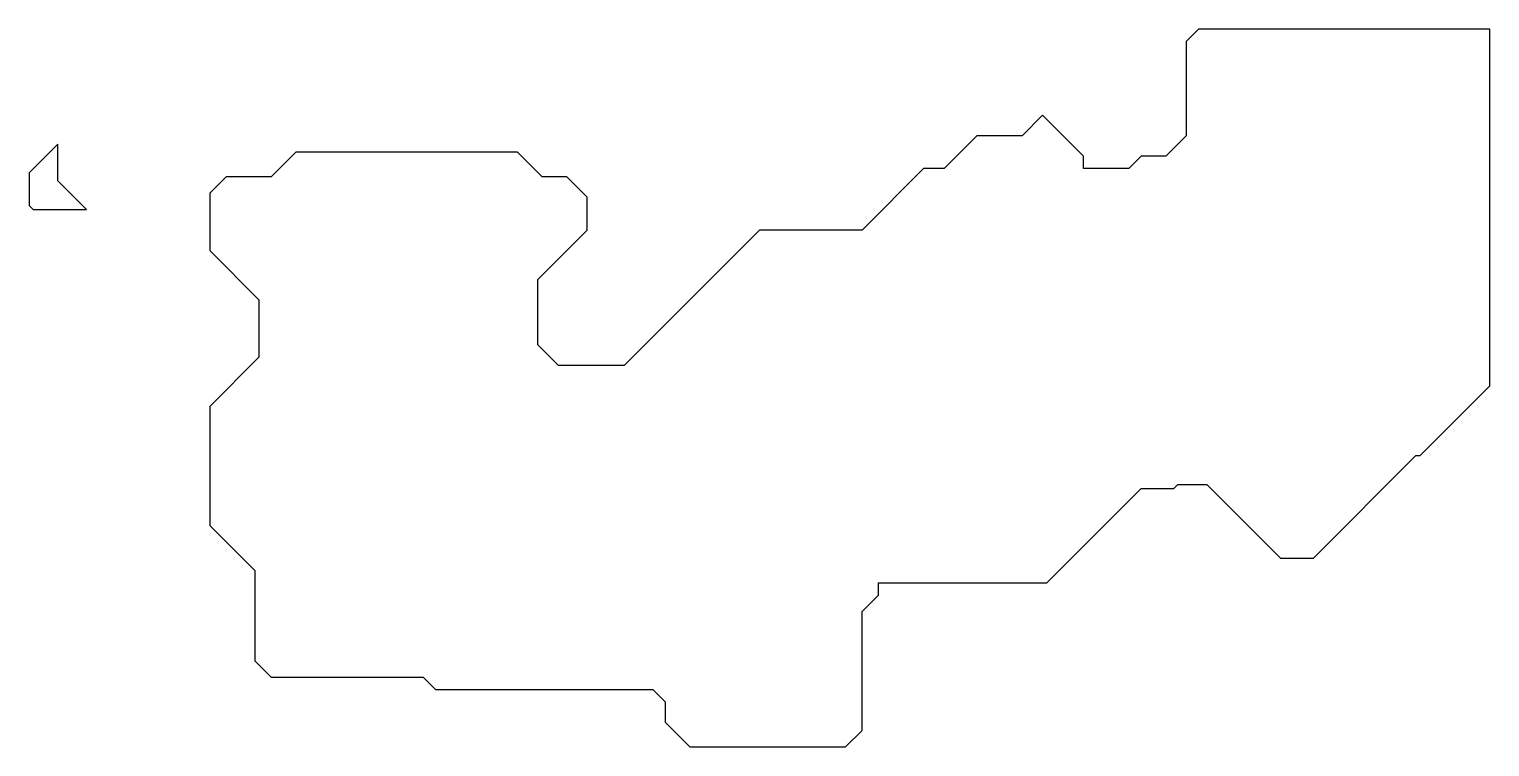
# Model space of a CAD drawing. Extents: x -41.4 to 49, y -57.1 to -12.7.
import ezdxf

# ---------------------------------------------------------------- set-up
doc = ezdxf.new("R2010")
doc.units = 0
doc.layers.add('49', color=253, linetype='CONTINUOUS')

msp = doc.modelspace()

# ---------------------------------------------------------------- linework, layer by layer
at = {"layer": '49'}
for p, q in [((30.988, -12.7), (30.226, -13.462)), ((30.226, -13.462), (30.226, -19.304)), ((49.022, -12.7), (30.988, -12.7)), ((49.022, -34.798), (49.022, -12.7)), ((21.336, -18.034), (20.066, -19.304)), ((23.876, -20.574), (21.336, -18.034)), ((-39.624, -19.812), (-41.402, -21.59)), ((-39.624, -22.098), (-39.624, -19.812)), ((17.272, -19.304), (15.24, -21.336)), ((20.066, -19.304), (17.272, -19.304)), ((30.226, -19.304), (28.956, -20.574)), ((-24.892, -20.32), (-26.416, -21.844)), ((-11.176, -20.32), (-24.892, -20.32)), ((-9.652, -21.844), (-11.176, -20.32)), ((23.876, -21.336), (23.876, -20.574)), ((27.432, -20.574), (26.67, -21.336)), ((28.956, -20.574), (27.432, -20.574)), ((-41.402, -21.59), (-41.402, -23.622)), ((13.97, -21.336), (10.16, -25.146)), ((15.24, -21.336), (13.97, -21.336)), ((26.67, -21.336), (23.876, -21.336)), ((-37.846, -23.876), (-39.624, -22.098)), ((-29.21, -21.844), (-30.226, -22.86)), ((-26.416, -21.844), (-29.21, -21.844)), ((-8.128, -21.844), (-9.652, -21.844)), ((-6.858, -23.114), (-8.128, -21.844)), ((-30.226, -22.86), (-30.226, -26.416)), ((-6.858, -25.146), (-6.858, -23.114)), ((-41.402, -23.622), (-41.148, -23.876)), ((-41.148, -23.876), (-37.846, -23.876)), ((-9.906, -28.194), (-6.858, -25.146)), ((3.81, -25.146), (-4.572, -33.528)), ((10.16, -25.146), (3.81, -25.146)), ((-30.226, -26.416), (-27.178, -29.464)), ((-9.906, -32.258), (-9.906, -28.194)), ((-27.178, -29.464), (-27.178, -33.02)), ((-8.636, -33.528), (-9.906, -32.258)), ((-27.178, -33.02), (-30.226, -36.068)), ((-4.572, -33.528), (-8.636, -33.528)), ((44.704, -39.116), (49.022, -34.798)), ((-30.226, -36.068), (-30.226, -43.434)), ((38.1, -45.466), (44.45, -39.116)), ((44.45, -39.116), (44.704, -39.116)), ((21.59, -46.99), (27.432, -41.148)), ((27.432, -41.148), (29.464, -41.148)), ((29.464, -41.148), (29.718, -40.894)), ((29.718, -40.894), (31.496, -40.894)), ((31.496, -40.894), (36.068, -45.466)), ((-30.226, -43.434), (-27.432, -46.228)), ((36.068, -45.466), (38.1, -45.466)), ((-27.432, -46.228), (-27.432, -51.816)), ((11.176, -47.752), (11.176, -46.99)), ((11.176, -46.99), (21.59, -46.99)), ((10.16, -48.768), (11.176, -47.752)), ((10.16, -56.134), (10.16, -48.768)), ((-27.432, -51.816), (-26.416, -52.832)), ((-26.416, -52.832), (-17.018, -52.832)), ((-17.018, -52.832), (-16.256, -53.594)), ((-16.256, -53.594), (-2.794, -53.594)), ((-2.794, -53.594), (-2.032, -54.356)), ((-2.032, -54.356), (-2.032, -55.626)), ((-2.032, -55.626), (-0.508, -57.15)), ((9.144, -57.15), (10.16, -56.134)), ((-0.508, -57.15), (9.144, -57.15))]:
    msp.add_line(p, q, dxfattribs=at)

doc.saveas('drawing.dxf')
